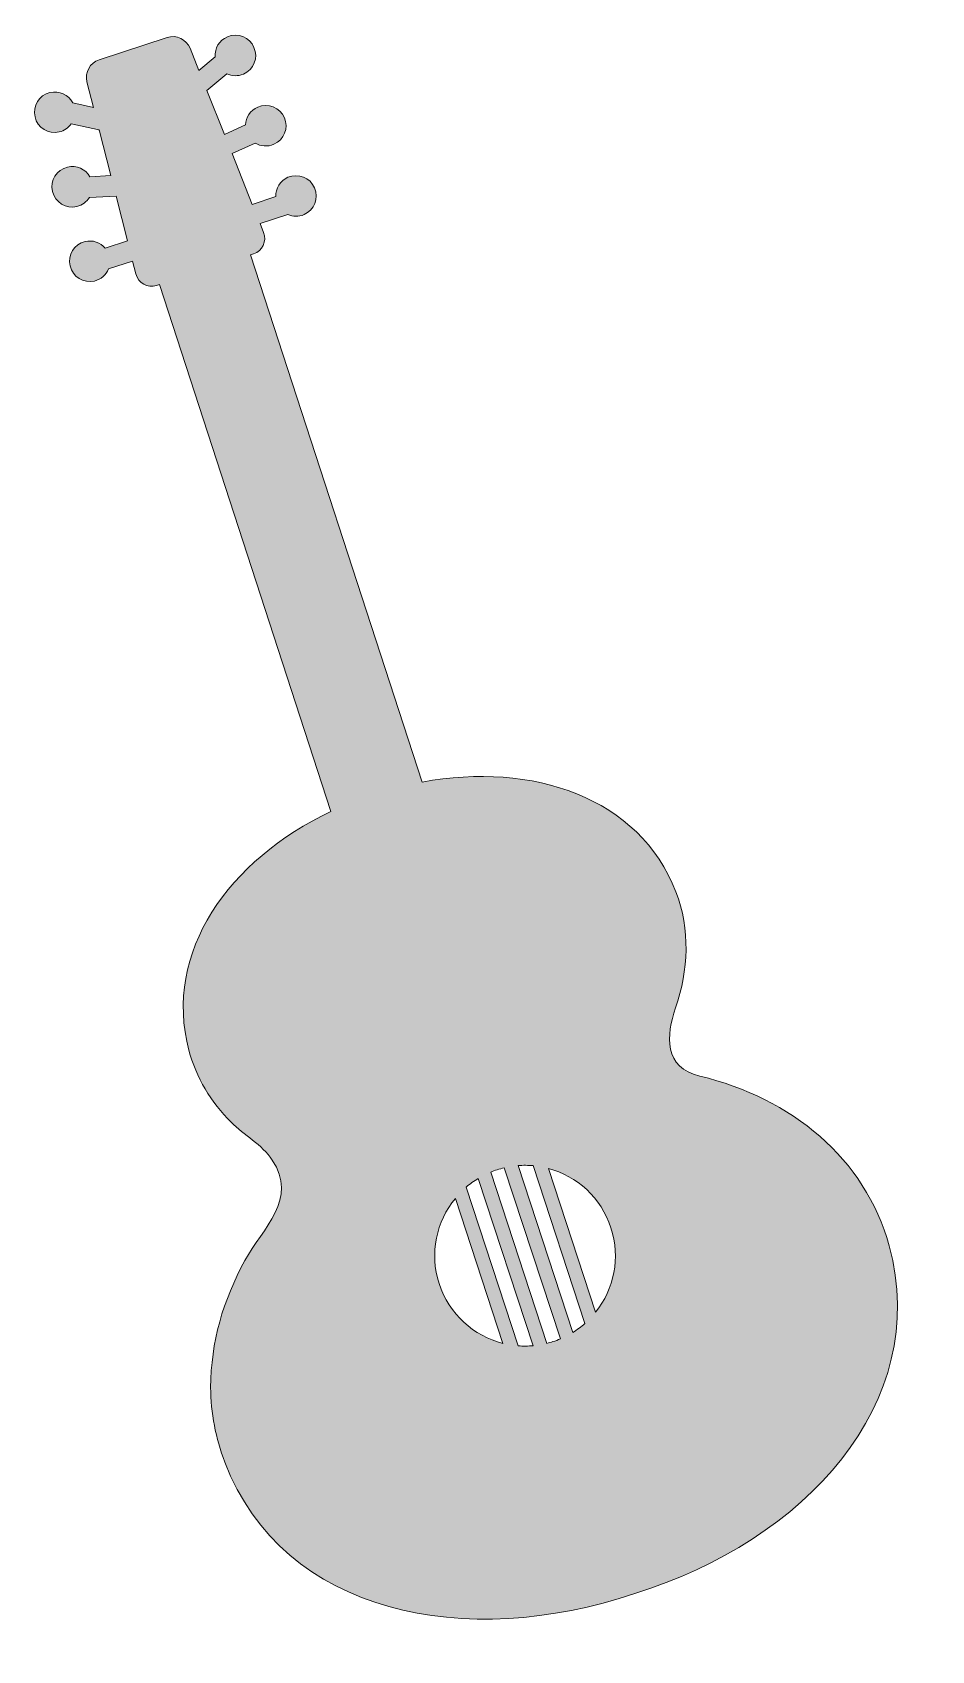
# Model space of a CAD drawing. Header units: inches. Extents: x 0 to 58, y -2 to 102.
import ezdxf

# ---------------------------------------------------------------- set-up
doc = ezdxf.new("R2010")
doc.units = ezdxf.units.IN
doc.header["$MEASUREMENT"] = 0
doc.layers.add('Layer 1', color=7, linetype='Continuous')

msp = doc.modelspace()

# ---------------------------------------------------------------- hatches: boundary and pattern name
at = {"layer": 'Layer 1', "true_color": 0xffffff}
h = msp.add_hatch(color=7, dxfattribs=at)
h.dxf.hatch_style = 2
edge = h.paths.add_edge_path()
edge.add_spline(control_points=[(1.6, 95.39), (1.93, 95.47), (2.19, 95.66), (2.37, 95.91), (2.37, 95.91), (4.05, 95.54), (4.05, 95.54), (4.08, 95.53), (4.12, 95.53), (4.15, 95.53), (4.15, 95.53), (4.9, 92.59), (4.9, 92.59), (4.9, 92.59), (3.56, 92.52), (3.56, 92.52), (3.28, 93.01), (2.71, 93.28), (2.13, 93.14), (1.43, 92.98), (1, 92.28), (1.16, 91.58), (1.33, 90.88), (2.03, 90.44), (2.73, 90.61), (3.07, 90.69), (3.35, 90.9), (3.53, 91.18), (3.53, 91.18), (5.24, 91.28), (5.24, 91.28), (5.24, 91.28), (5.97, 88.4), (5.97, 88.4), (5.97, 88.4), (4.54, 87.94), (4.54, 87.94), (4.24, 88.3), (3.75, 88.48), (3.25, 88.36), (2.55, 88.2), (2.12, 87.5), (2.29, 86.8), (2.45, 86.1), (3.15, 85.66), (3.85, 85.83), (4.28, 85.93), (4.61, 86.23), (4.76, 86.61), (4.76, 86.61), (6.3, 87.11), (6.3, 87.11), (6.3, 87.11), (6.51, 86.28), (6.51, 86.28), (6.66, 85.69), (7.26, 85.36), (7.84, 85.55), (7.84, 85.55), (8.02, 85.61), (8.02, 85.61), (8.02, 85.61), (19.02, 51.8), (19.02, 51.8), (12.48, 48.71), (8.25, 42.78), (9.91, 36.49), (10.37, 34.75), (11.35, 33.15), (12.62, 31.87), (13.46, 31.04), (14.59, 30.45), (15.26, 29.45), (16.94, 26.98), (14.65, 25.07), (13.51, 23), (12.11, 20.47), (11.32, 17.76), (11.31, 14.86), (11.31, 13.23), (11.64, 11.6), (12.21, 10.07), (15.97, 0.29), (27.73, -2.02), (38.53, 1.65), (49.42, 5.04), (57.57, 13.82), (54.85, 23.95), (53.29, 29.56), (48.56, 33.43), (42.7, 34.83), (40.37, 35.38), (40.53, 37.44), (41.14, 39.21), (41.97, 41.65), (42.08, 44.23), (41.16, 46.66), (38.82, 52.7), (31.96, 55.01), (24.88, 53.69), (24.88, 53.69), (13.87, 87.51), (13.87, 87.51), (13.87, 87.51), (14.06, 87.57), (14.06, 87.57), (14.64, 87.76), (14.93, 88.38), (14.7, 88.94), (14.7, 88.94), (14.48, 89.51), (14.48, 89.51), (14.48, 89.51), (16.26, 90.09), (16.26, 90.09), (16.58, 89.95), (16.96, 89.94), (17.3, 90.09), (17.96, 90.37), (18.27, 91.14), (17.98, 91.8), (17.7, 92.46), (16.93, 92.76), (16.27, 92.48), (15.77, 92.26), (15.47, 91.76), (15.49, 91.24), (15.49, 91.24), (13.98, 90.74), (13.98, 90.74), (13.98, 90.74), (12.68, 94), (12.68, 94), (12.68, 94), (14.17, 94.67), (14.17, 94.67), (14.52, 94.47), (14.96, 94.42), (15.36, 94.6), (16.02, 94.88), (16.32, 95.65), (16.04, 96.3), (15.75, 96.96), (14.99, 97.27), (14.33, 96.98), (13.85, 96.78), (13.56, 96.33), (13.54, 95.84), (13.54, 95.84), (12.19, 95.23), (12.19, 95.23), (12.19, 95.23), (11.07, 98.04), (11.07, 98.04), (11.07, 98.04), (12.35, 99.12), (12.35, 99.12), (12.68, 98.97), (13.06, 98.95), (13.41, 99.1), (14.07, 99.39), (14.38, 100.15), (14.09, 100.81), (13.81, 101.47), (13.04, 101.78), (12.38, 101.49), (11.86, 101.27), (11.56, 100.75), (11.6, 100.21), (11.6, 100.21), (10.55, 99.34), (10.55, 99.34), (10.55, 99.34), (9.99, 100.76), (9.99, 100.76), (9.76, 101.33), (9.1, 101.64), (8.52, 101.45), (8.52, 101.45), (4.15, 100.02), (4.15, 100.02), (3.57, 99.84), (3.22, 99.2), (3.37, 98.61), (3.37, 98.61), (3.79, 96.96), (3.79, 96.96), (3.79, 96.96), (2.46, 97.26), (2.46, 97.26), (2.19, 97.77), (1.6, 98.06), (1, 97.92), (0.3, 97.76), (-0.13, 97.06), (0.04, 96.36), (0.2, 95.66), (0.9, 95.22), (1.6, 95.39)], knot_values=[0, 0, 0, 0, 1, 1, 1, 2, 2, 2, 3, 3, 3, 4, 4, 4, 5, 5, 5, 6, 6, 6, 7, 7, 7, 8, 8, 8, 9, 9, 9, 10, 10, 10, 11, 11, 11, 12, 12, 12, 13, 13, 13, 14, 14, 14, 15, 15, 15, 16, 16, 16, 17, 17, 17, 18, 18, 18, 19, 19, 19, 20, 20, 20, 21, 21, 21, 22, 22, 22, 23, 23, 23, 24, 24, 24, 25, 25, 25, 26, 26, 26, 27, 27, 27, 28, 28, 28, 29, 29, 29, 30, 30, 30, 31, 31, 31, 32, 32, 32, 33, 33, 33, 34, 34, 34, 35, 35, 35, 36, 36, 36, 37, 37, 37, 38, 38, 38, 39, 39, 39, 40, 40, 40, 41, 41, 41, 42, 42, 42, 43, 43, 43, 44, 44, 44, 45, 45, 45, 46, 46, 46, 47, 47, 47, 48, 48, 48, 49, 49, 49, 50, 50, 50, 51, 51, 51, 52, 52, 52, 53, 53, 53, 54, 54, 54, 55, 55, 55, 56, 56, 56, 57, 57, 57, 58, 58, 58, 59, 59, 59, 60, 60, 60, 61, 61, 61, 62, 62, 62, 63, 63, 63, 64, 64, 64, 65, 65, 65, 66, 66, 66, 66], degree=3, periodic=1)
edge = h.paths.add_edge_path()
edge.add_spline(control_points=[(36.99, 25.1), (37.62, 23.18), (37.18, 21.16), (36.01, 19.69), (36.01, 19.69), (32.98, 28.91), (32.98, 28.91), (34.81, 28.42), (36.36, 27.04), (36.99, 25.1)], knot_values=[0, 0, 0, 0, 1, 1, 1, 2, 2, 2, 3, 3, 3, 3], degree=3, periodic=1)
edge = h.paths.add_edge_path()
edge.add_spline(control_points=[(31.99, 29.09), (31.99, 29.09), (35.32, 18.96), (35.32, 18.96), (35.08, 18.75), (34.82, 18.56), (34.54, 18.39), (34.54, 18.39), (31.03, 29.09), (31.03, 29.09), (31.35, 29.12), (31.68, 29.11), (31.99, 29.09)], knot_values=[0, 0, 0, 0, 1, 1, 1, 2, 2, 2, 3, 3, 3, 4, 4, 4, 4], degree=3, periodic=1)
edge = h.paths.add_edge_path()
edge.add_spline(control_points=[(29.69, 28.82), (29.84, 28.87), (29.99, 28.91), (30.15, 28.95), (30.15, 28.95), (33.75, 17.98), (33.75, 17.98), (33.59, 17.91), (33.44, 17.85), (33.27, 17.8), (33.14, 17.75), (33.01, 17.72), (32.88, 17.69), (32.88, 17.69), (29.28, 28.67), (29.28, 28.67), (29.41, 28.73), (29.55, 28.78), (29.69, 28.82)], knot_values=[0, 0, 0, 0, 1, 1, 1, 2, 2, 2, 3, 3, 3, 4, 4, 4, 5, 5, 5, 6, 6, 6, 6], degree=3, periodic=1)
edge = h.paths.add_edge_path()
edge.add_spline(control_points=[(28.48, 28.27), (28.48, 28.27), (32, 17.54), (32, 17.54), (31.68, 17.51), (31.36, 17.5), (31.04, 17.53), (31.04, 17.53), (27.7, 27.71), (27.7, 27.71), (27.94, 27.91), (28.2, 28.1), (28.48, 28.27)], knot_values=[0, 0, 0, 0, 1, 1, 1, 2, 2, 2, 3, 3, 3, 4, 4, 4, 4], degree=3, periodic=1)
edge = h.paths.add_edge_path()
edge.add_spline(control_points=[(27.01, 26.99), (27.01, 26.99), (30.06, 17.69), (30.06, 17.69), (28.2, 18.16), (26.61, 19.55), (25.97, 21.52), (25.33, 23.47), (25.79, 25.52), (27.01, 26.99)], knot_values=[0, 0, 0, 0, 1, 1, 1, 2, 2, 2, 3, 3, 3, 3], degree=3, periodic=1)

# ---------------------------------------------------------------- linework, layer by layer
at = {"layer": 'Layer 1', "lineweight": 0}
for points, knots in [([(1.6, 95.39), (1.93, 95.47), (2.19, 95.66), (2.37, 95.91), (2.37, 95.91), (4.05, 95.54), (4.05, 95.54), (4.08, 95.53), (4.12, 95.53), (4.15, 95.53), (4.15, 95.53), (4.9, 92.59), (4.9, 92.59), (4.9, 92.59), (3.56, 92.52), (3.56, 92.52), (3.28, 93.01), (2.71, 93.28), (2.13, 93.14), (1.43, 92.98), (1, 92.28), (1.16, 91.58), (1.33, 90.88), (2.03, 90.44), (2.73, 90.61), (3.07, 90.69), (3.35, 90.9), (3.53, 91.18), (3.53, 91.18), (5.24, 91.28), (5.24, 91.28), (5.24, 91.28), (5.97, 88.4), (5.97, 88.4), (5.97, 88.4), (4.54, 87.94), (4.54, 87.94), (4.24, 88.3), (3.75, 88.48), (3.25, 88.36), (2.55, 88.2), (2.12, 87.5), (2.29, 86.8), (2.45, 86.1), (3.15, 85.66), (3.85, 85.83), (4.28, 85.93), (4.61, 86.23), (4.76, 86.61), (4.76, 86.61), (6.3, 87.11), (6.3, 87.11), (6.3, 87.11), (6.51, 86.28), (6.51, 86.28), (6.66, 85.69), (7.26, 85.36), (7.84, 85.55), (7.84, 85.55), (8.02, 85.61), (8.02, 85.61), (8.02, 85.61), (19.02, 51.8), (19.02, 51.8), (12.48, 48.71), (8.25, 42.78), (9.91, 36.49), (10.37, 34.75), (11.35, 33.15), (12.62, 31.87), (13.46, 31.04), (14.59, 30.45), (15.26, 29.45), (16.94, 26.98), (14.65, 25.07), (13.51, 23), (12.11, 20.47), (11.32, 17.76), (11.31, 14.86), (11.31, 13.23), (11.64, 11.6), (12.21, 10.07), (15.97, 0.29), (27.73, -2.02), (38.53, 1.65), (49.42, 5.04), (57.57, 13.82), (54.85, 23.95), (53.29, 29.56), (48.56, 33.43), (42.7, 34.83), (40.37, 35.38), (40.53, 37.44), (41.14, 39.21), (41.97, 41.65), (42.08, 44.23), (41.16, 46.66), (38.82, 52.7), (31.96, 55.01), (24.88, 53.69), (24.88, 53.69), (13.87, 87.51), (13.87, 87.51), (13.87, 87.51), (14.06, 87.57), (14.06, 87.57), (14.64, 87.76), (14.93, 88.38), (14.7, 88.94), (14.7, 88.94), (14.48, 89.51), (14.48, 89.51), (14.48, 89.51), (16.26, 90.09), (16.26, 90.09), (16.58, 89.95), (16.96, 89.94), (17.3, 90.09), (17.96, 90.37), (18.27, 91.14), (17.98, 91.8), (17.7, 92.46), (16.93, 92.76), (16.27, 92.48), (15.77, 92.26), (15.47, 91.76), (15.49, 91.24), (15.49, 91.24), (13.98, 90.74), (13.98, 90.74), (13.98, 90.74), (12.68, 94), (12.68, 94), (12.68, 94), (14.17, 94.67), (14.17, 94.67), (14.52, 94.47), (14.96, 94.42), (15.36, 94.6), (16.02, 94.88), (16.32, 95.65), (16.04, 96.3), (15.75, 96.96), (14.99, 97.27), (14.33, 96.98), (13.85, 96.78), (13.56, 96.33), (13.54, 95.84), (13.54, 95.84), (12.19, 95.23), (12.19, 95.23), (12.19, 95.23), (11.07, 98.04), (11.07, 98.04), (11.07, 98.04), (12.35, 99.12), (12.35, 99.12), (12.68, 98.97), (13.06, 98.95), (13.41, 99.1), (14.07, 99.39), (14.38, 100.15), (14.09, 100.81), (13.81, 101.47), (13.04, 101.78), (12.38, 101.49), (11.86, 101.27), (11.56, 100.75), (11.6, 100.21), (11.6, 100.21), (10.55, 99.34), (10.55, 99.34), (10.55, 99.34), (9.99, 100.76), (9.99, 100.76), (9.76, 101.33), (9.1, 101.64), (8.52, 101.45), (8.52, 101.45), (4.15, 100.02), (4.15, 100.02), (3.57, 99.84), (3.22, 99.2), (3.37, 98.61), (3.37, 98.61), (3.79, 96.96), (3.79, 96.96), (3.79, 96.96), (2.46, 97.26), (2.46, 97.26), (2.19, 97.77), (1.6, 98.06), (1, 97.92), (0.3, 97.76), (-0.13, 97.06), (0.04, 96.36), (0.2, 95.66), (0.9, 95.22), (1.6, 95.39)], [0, 0, 0, 0, 1, 1, 1, 2, 2, 2, 3, 3, 3, 4, 4, 4, 5, 5, 5, 6, 6, 6, 7, 7, 7, 8, 8, 8, 9, 9, 9, 10, 10, 10, 11, 11, 11, 12, 12, 12, 13, 13, 13, 14, 14, 14, 15, 15, 15, 16, 16, 16, 17, 17, 17, 18, 18, 18, 19, 19, 19, 20, 20, 20, 21, 21, 21, 22, 22, 22, 23, 23, 23, 24, 24, 24, 25, 25, 25, 26, 26, 26, 27, 27, 27, 28, 28, 28, 29, 29, 29, 30, 30, 30, 31, 31, 31, 32, 32, 32, 33, 33, 33, 34, 34, 34, 35, 35, 35, 36, 36, 36, 37, 37, 37, 38, 38, 38, 39, 39, 39, 40, 40, 40, 41, 41, 41, 42, 42, 42, 43, 43, 43, 44, 44, 44, 45, 45, 45, 46, 46, 46, 47, 47, 47, 48, 48, 48, 49, 49, 49, 50, 50, 50, 51, 51, 51, 52, 52, 52, 53, 53, 53, 54, 54, 54, 55, 55, 55, 56, 56, 56, 57, 57, 57, 58, 58, 58, 59, 59, 59, 60, 60, 60, 61, 61, 61, 62, 62, 62, 63, 63, 63, 64, 64, 64, 65, 65, 65, 66, 66, 66, 66]), ([(31.99, 29.09), (31.99, 29.09), (35.32, 18.96), (35.32, 18.96), (35.08, 18.75), (34.82, 18.56), (34.54, 18.39), (34.54, 18.39), (31.03, 29.09), (31.03, 29.09), (31.35, 29.12), (31.68, 29.11), (31.99, 29.09)], [0, 0, 0, 0, 1, 1, 1, 2, 2, 2, 3, 3, 3, 4, 4, 4, 4]), ([(28.48, 28.27), (28.48, 28.27), (32, 17.54), (32, 17.54), (31.68, 17.51), (31.36, 17.5), (31.04, 17.53), (31.04, 17.53), (27.7, 27.71), (27.7, 27.71), (27.94, 27.91), (28.2, 28.1), (28.48, 28.27)], [0, 0, 0, 0, 1, 1, 1, 2, 2, 2, 3, 3, 3, 4, 4, 4, 4]), ([(29.69, 28.82), (29.84, 28.87), (29.99, 28.91), (30.15, 28.95), (30.15, 28.95), (33.75, 17.98), (33.75, 17.98), (33.59, 17.91), (33.44, 17.85), (33.27, 17.8), (33.14, 17.75), (33.01, 17.72), (32.88, 17.69), (32.88, 17.69), (29.28, 28.67), (29.28, 28.67), (29.41, 28.73), (29.55, 28.78), (29.69, 28.82)], [0, 0, 0, 0, 1, 1, 1, 2, 2, 2, 3, 3, 3, 4, 4, 4, 5, 5, 5, 6, 6, 6, 6]), ([(36.99, 25.1), (37.62, 23.18), (37.18, 21.16), (36.01, 19.69), (36.01, 19.69), (32.98, 28.91), (32.98, 28.91), (34.81, 28.42), (36.36, 27.04), (36.99, 25.1)], [0, 0, 0, 0, 1, 1, 1, 2, 2, 2, 3, 3, 3, 3]), ([(27.01, 26.99), (27.01, 26.99), (30.06, 17.69), (30.06, 17.69), (28.2, 18.16), (26.61, 19.55), (25.97, 21.52), (25.33, 23.47), (25.79, 25.52), (27.01, 26.99)], [0, 0, 0, 0, 1, 1, 1, 2, 2, 2, 3, 3, 3, 3])]:
    msp.add_open_spline(points, degree=3, knots=knots, dxfattribs=at)

doc.saveas('drawing.dxf')
